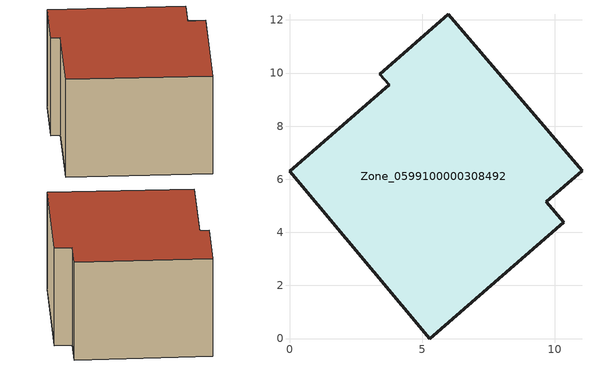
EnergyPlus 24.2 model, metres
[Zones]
Zone_0599100000308492
 floor ground (C_G): 3.75,9.56 3.4,9.96 5.98,12.21 11.02,6.31 9.67,5.14 10.33,4.38 5.28,0 0,6.31 z0
 wall outside (C_F): 5.28,0 10.33,4.38 9.67,5.14 11.02,6.31 5.98,12.21 3.4,9.96 3.75,9.56 0,6.31 5.28,0 z0:6.17
 roof outside (C_R): 3.75,9.56 0,6.31 5.28,0 10.33,4.38 9.67,5.14 11.02,6.31 5.98,12.21 3.4,9.96 z6.17
[BUILDING]
Pand.0599100000308492: North Axis=0; Terrain=City; Loads Convergence Tolerance Value=0.04; Temperature Convergence Tolerance Value=0.4; Solar Distribution=FullExterior; Maximum Number of Warmup Days=25; Minimum Number of Warmup Days=1
[Site:Location]
Rotterdam.The.Hague.AP_ZH_NLD Design_Conditions: Latitude=51.96; Longitude=4.45; Time Zone=1; Elevation=-4.5
[SITE:GROUNDTEMPERATURE:BUILDINGSURFACE]
18, 18, 18, 18, 18, 18, 18, 18, 18, 18, 18, 18
[MATERIAL] Thermal Absorptance=0.9; Solar Absorptance=0.7; Visible Absorptance=0.7
Name | Roughness | Thickness | Conductivity | Density | Specific Heat
G.TI.1946 | MediumSmooth | 0.15 | 1 | 540 | 1210
F.TI.1946 | Rough | 0.3 | 0.857143 | 1920 | 840
R.TI.1946 | MediumRough | 0.2 | 0.1 | 1500 | 1000
[CONSTRUCTION]
C_G: G.TI.1946
C_F: F.TI.1946
C_R: R.TI.1946
[ZONE]
Zone_0599100000308492: Type=1; Multiplier=1; Ceiling Height=Autocalculate; Volume=Autocalculate; Floor Area=autocalculate; Part of Total Floor Area=Yes
[ZONEINFILTRATION:DESIGNFLOWRATE]
Infil_Zone_0599100000308492: Zone or ZoneList or Space or SpaceList=Zone_0599100000308492; Schedule=AlwaysOn; Design Flow Rate Calculation Method=Flow/Area; Flow Rate per Floor Area=0.003; Constant Term Coefficient=1; Temperature Term Coefficient=0; Velocity Term Coefficient=0; Velocity Squared Term Coefficient=0
[HVACTEMPLATE:ZONE:IDEALLOADSAIRSYSTEM]
Zone_0599100000308492: Maximum Heating Supply Air Temperature=50; Minimum Cooling Supply Air Temperature=13; Maximum Heating Supply Air Humidity Ratio=0.0156; Minimum Cooling Supply Air Humidity Ratio=0.0077; Heating Limit=NoLimit; Cooling Limit=NoLimit; Dehumidification Control Type=ConstantSensibleHeatRatio; Cooling Sensible Heat Ratio=0.7; Dehumidification Setpoint=60; Humidification Control Type=None; Humidification Setpoint=30; Outdoor Air Method=None; Outdoor Air Flow Rate per Person=0.00944; Outdoor Air Flow Rate per Zone Floor Area=0; Outdoor Air Flow Rate per Zone=0; Demand Controlled Ventilation Type=None; Outdoor Air Economizer Type=NoEconomizer; Heat Recovery Type=None; Sensible Heat Recovery Effectiveness=0.7; Latent Heat Recovery Effectiveness=0.65
[ZONECONTROL:THERMOSTAT]
ThermostatControl_Zone_0599100000308492: Zone or ZoneList=Zone_0599100000308492; Control Type Schedule=DualSetpointControlType; Control 1=Thermostat_Zone_0599100000308492; Temperature Difference Between Cutout And Setpoint=0
[THERMOSTATSETPOINT:DUALSETPOINT]
Thermostat_Zone_0599100000308492: Heating Setpoint Temperature Schedule=HeatingSetpoint_Zone_0599100000308492; Cooling Setpoint Temperature Schedule=CoolingSetpoint_Zone_0599100000308492
[SCHEDULE:COMPACT]
HeatingSetpoint_Zone_0599100000308492: Through: 12/31, For: AllDays, Until: 24:00, 21
CoolingSetpoint_Zone_0599100000308492: Through: 12/31, For: AllDays, Until: 24:00, 24
DualSetpointControlType: Through: 12/31, For: AllDays, Until: 24:00, 4
AlwaysOn: Through: 12/31, For: AllDays, Until: 24:00, 1
